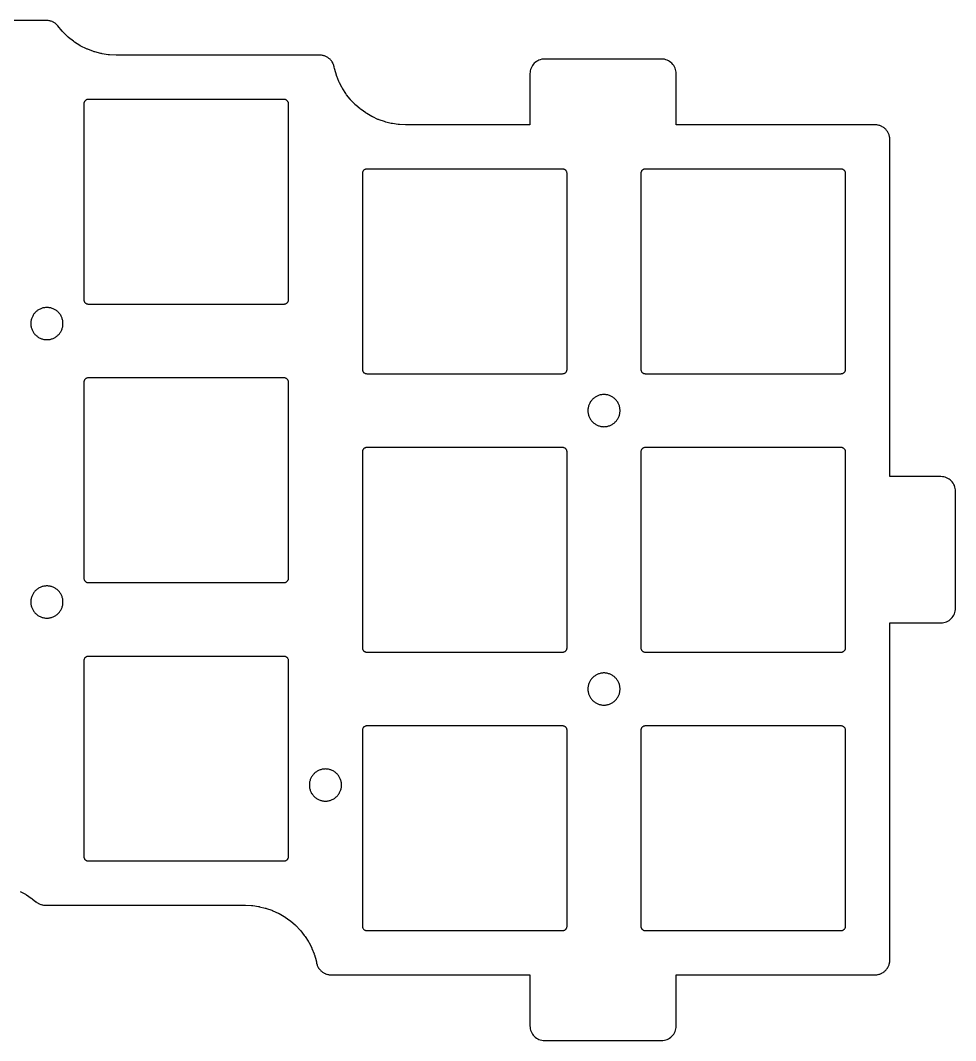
# Model space of a CAD drawing. Header units: millimetres. Extents: x 149 to 293, y -129 to -31.
# Drawn here: x 229.2 to 293.1, y -105.5 to -35.7 of the extents above; entities that cross this region are included whole.
import ezdxf

# ---------------------------------------------------------------- set-up
doc = ezdxf.new("R2010")
doc.units = ezdxf.units.MM
for name, color, linetype in [('OUTLINE', 1, 'Continuous'), ('STANDOFFS', 3, 'Continuous'), ('SWITCHES', 2, 'Continuous')]:
    doc.layers.add(name, color=color, linetype=linetype)

msp = doc.modelspace()

# ---------------------------------------------------------------- linework, layer by layer
at = {"layer": 'OUTLINE'}
msp.add_lwpolyline([(229.141, -95.278), (229.487, -95.465), (229.521, -95.484), (229.529, -95.489), (229.561, -95.51), (229.888, -95.73), (229.92, -95.752), (229.927, -95.758), (229.958, -95.781), (230.205, -95.985), (230.221, -95.997), (230.276, -96.038), (230.308, -96.06), (230.359, -96.09), (230.394, -96.109), (230.447, -96.134), (230.483, -96.149), (230.539, -96.169), (230.576, -96.18), (230.633, -96.195), (230.672, -96.202), (230.73, -96.211), (230.769, -96.215), (230.838, -96.218), (230.858, -96.219), (244.503, -96.219), (244.522, -96.219), (244.527, -96.219), (244.546, -96.22), (244.956, -96.239), (244.994, -96.242), (245.004, -96.243), (245.041, -96.247), (245.427, -96.303), (245.465, -96.309), (245.474, -96.311), (245.511, -96.319), (245.89, -96.411), (245.927, -96.421), (245.936, -96.423), (245.972, -96.435), (246.34, -96.562), (246.376, -96.576), (246.385, -96.579), (246.42, -96.594), (246.774, -96.756), (246.809, -96.772), (246.817, -96.777), (246.85, -96.795), (247.188, -96.99), (247.22, -97.009), (247.228, -97.014), (247.26, -97.036), (247.578, -97.262), (247.608, -97.284), (247.615, -97.29), (247.645, -97.314), (247.94, -97.57), (247.968, -97.595), (247.975, -97.602), (248.001, -97.628), (248.271, -97.91), (248.296, -97.938), (248.302, -97.946), (248.327, -97.975), (248.568, -98.281), (248.591, -98.311), (248.596, -98.319), (248.618, -98.351), (248.829, -98.678), (248.848, -98.711), (248.853, -98.719), (248.871, -98.752), (249.05, -99.099), (249.067, -99.133), (249.071, -99.141), (249.086, -99.176), (249.231, -99.538), (249.245, -99.574), (249.248, -99.583), (249.259, -99.619), (249.37, -99.993), (249.379, -100.029), (249.382, -100.038), (249.39, -100.076), (249.407, -100.162), (249.411, -100.181), (249.427, -100.248), (249.439, -100.286), (249.458, -100.342), (249.473, -100.378), (249.498, -100.432), (249.517, -100.466), (249.547, -100.517), (249.569, -100.55), (249.604, -100.597), (249.628, -100.628), (249.668, -100.672), (249.696, -100.7), (249.739, -100.74), (249.77, -100.765), (249.817, -100.8), (249.85, -100.822), (249.9, -100.852), (249.935, -100.871), (249.988, -100.896), (250.025, -100.911), (250.08, -100.931), (250.118, -100.943), (250.175, -100.957), (250.214, -100.965), (250.272, -100.974), (250.312, -100.977), (250.38, -100.981), (250.4, -100.981), (264, -100.981), (264, -104.481), (264.005, -104.579), (264.019, -104.676), (264.043, -104.772), (264.076, -104.864), (264.118, -104.953), (264.169, -105.037), (264.227, -105.116), (264.293, -105.188), (264.366, -105.254), (264.444, -105.313), (264.529, -105.363), (264.617, -105.405), (264.71, -105.438), (264.805, -105.462), (264.902, -105.476), (265, -105.481), (273, -105.481), (273.098, -105.476), (273.195, -105.462), (273.29, -105.438), (273.383, -105.405), (273.471, -105.363), (273.556, -105.313), (273.634, -105.254), (273.707, -105.188), (273.773, -105.116), (273.831, -105.037), (273.882, -104.953), (273.924, -104.864), (273.957, -104.772), (273.981, -104.676), (273.995, -104.579), (274, -104.481), (274, -100.981), (287.603, -100.981), (287.622, -100.981), (287.691, -100.977), (287.73, -100.974), (287.788, -100.965), (287.827, -100.957), (287.884, -100.943), (287.921, -100.932), (287.977, -100.912), (288.013, -100.897), (288.066, -100.872), (288.101, -100.853), (288.151, -100.823), (288.184, -100.801), (288.231, -100.766), (288.261, -100.741), (288.305, -100.702), (288.333, -100.674), (288.372, -100.63), (288.397, -100.6), (288.432, -100.553), (288.454, -100.52), (288.484, -100.469), (288.503, -100.435), (288.528, -100.382), (288.543, -100.345), (288.563, -100.29), (288.574, -100.252), (288.589, -100.195), (288.596, -100.157), (288.605, -100.099), (288.609, -100.06), (288.612, -99.991), (288.613, -99.971), (288.613, -76.9), (292.113, -76.9), (292.211, -76.895), (292.308, -76.881), (292.403, -76.857), (292.495, -76.824), (292.584, -76.782), (292.668, -76.731), (292.747, -76.673), (292.82, -76.607), (292.886, -76.534), (292.944, -76.456), (292.994, -76.371), (293.036, -76.283), (293.069, -76.19), (293.093, -76.095), (293.108, -75.998), (293.113, -75.9), (293.113, -67.9), (293.108, -67.802), (293.093, -67.705), (293.069, -67.61), (293.036, -67.517), (292.994, -67.429), (292.944, -67.344), (292.886, -67.266), (292.82, -67.193), (292.747, -67.127), (292.668, -67.069), (292.584, -67.018), (292.495, -66.976), (292.403, -66.943), (292.308, -66.919), (292.211, -66.905), (292.113, -66.9), (288.613, -66.9), (288.613, -43.841), (288.612, -43.821), (288.609, -43.753), (288.605, -43.714), (288.596, -43.656), (288.589, -43.617), (288.574, -43.56), (288.563, -43.522), (288.543, -43.467), (288.528, -43.431), (288.503, -43.378), (288.484, -43.343), (288.454, -43.293), (288.432, -43.26), (288.397, -43.213), (288.372, -43.182), (288.333, -43.139), (288.305, -43.111), (288.261, -43.071), (288.231, -43.047), (288.184, -43.011), (288.151, -42.99), (288.101, -42.959), (288.066, -42.941), (288.013, -42.916), (287.977, -42.901), (287.921, -42.881), (287.884, -42.87), (287.827, -42.855), (287.788, -42.848), (287.73, -42.839), (287.691, -42.835), (287.622, -42.832), (287.603, -42.831), (274, -42.831), (274, -39.331), (273.995, -39.233), (273.981, -39.136), (273.957, -39.041), (273.924, -38.949), (273.882, -38.86), (273.831, -38.776), (273.773, -38.697), (273.707, -38.624), (273.634, -38.558), (273.556, -38.5), (273.471, -38.449), (273.383, -38.407), (273.29, -38.374), (273.195, -38.35), (273.098, -38.336), (273, -38.331), (265, -38.331), (264.902, -38.336), (264.805, -38.35), (264.71, -38.374), (264.617, -38.407), (264.529, -38.449), (264.444, -38.5), (264.366, -38.558), (264.293, -38.624), (264.227, -38.697), (264.169, -38.776), (264.118, -38.86), (264.076, -38.949), (264.043, -39.041), (264.019, -39.136), (264.005, -39.233), (264, -39.331), (264, -42.831), (255.522, -42.831), (255.503, -42.831), (255.498, -42.831), (255.479, -42.83), (255.069, -42.811), (255.031, -42.808), (255.021, -42.807), (254.984, -42.803), (254.598, -42.747), (254.56, -42.741), (254.551, -42.739), (254.514, -42.731), (254.135, -42.639), (254.098, -42.629), (254.089, -42.627), (254.053, -42.615), (253.685, -42.488), (253.649, -42.474), (253.64, -42.471), (253.605, -42.456), (253.251, -42.294), (253.216, -42.278), (253.208, -42.273), (253.175, -42.255), (252.837, -42.06), (252.805, -42.041), (252.797, -42.036), (252.765, -42.014), (252.447, -41.788), (252.417, -41.766), (252.41, -41.76), (252.38, -41.736), (252.085, -41.48), (252.057, -41.455), (252.05, -41.448), (252.024, -41.422), (251.754, -41.14), (251.729, -41.112), (251.723, -41.104), (251.698, -41.075), (251.457, -40.769), (251.434, -40.739), (251.429, -40.731), (251.407, -40.699), (251.196, -40.372), (251.177, -40.339), (251.172, -40.331), (251.154, -40.298), (250.975, -39.951), (250.958, -39.917), (250.954, -39.909), (250.939, -39.874), (250.794, -39.512), (250.78, -39.476), (250.777, -39.467), (250.766, -39.431), (250.655, -39.057), (250.646, -39.021), (250.643, -39.012), (250.635, -38.974), (250.618, -38.888), (250.614, -38.869), (250.598, -38.802), (250.586, -38.764), (250.567, -38.708), (250.552, -38.672), (250.527, -38.618), (250.508, -38.584), (250.478, -38.533), (250.456, -38.5), (250.421, -38.453), (250.397, -38.422), (250.357, -38.378), (250.329, -38.35), (250.286, -38.31), (250.255, -38.285), (250.208, -38.25), (250.175, -38.228), (250.125, -38.198), (250.09, -38.179), (250.037, -38.154), (250, -38.139), (249.945, -38.119), (249.907, -38.107), (249.85, -38.093), (249.811, -38.085), (249.753, -38.076), (249.713, -38.073), (249.645, -38.069), (249.625, -38.069), (235.738, -38.069), (235.718, -38.068), (235.713, -38.068), (235.692, -38.068), (235.247, -38.045), (235.206, -38.041), (235.196, -38.04), (235.155, -38.035), (234.738, -37.97), (234.697, -37.963), (234.687, -37.961), (234.647, -37.951), (234.238, -37.843), (234.199, -37.832), (234.189, -37.829), (234.15, -37.815), (233.755, -37.666), (233.717, -37.651), (233.707, -37.646), (233.67, -37.629), (233.292, -37.44), (233.256, -37.421), (233.247, -37.416), (233.212, -37.394), (232.855, -37.167), (232.821, -37.144), (232.813, -37.138), (232.78, -37.114), (232.449, -36.851), (232.417, -36.825), (232.409, -36.818), (232.379, -36.79), (232.077, -36.495), (232.048, -36.466), (232.041, -36.458), (232.014, -36.427), (231.713, -36.066), (231.678, -36.025), (231.65, -35.994), (231.606, -35.951), (231.575, -35.924), (231.527, -35.886), (231.493, -35.862), (231.441, -35.828), (231.405, -35.808), (231.35, -35.781), (231.312, -35.764), (231.255, -35.742), (231.215, -35.73), (231.156, -35.714), (231.115, -35.706), (231.054, -35.696), (231.013, -35.692), (230.941, -35.688), (230.921, -35.688), (226.4, -35.688)], dxfattribs=at)
at = {"layer": 'STANDOFFS'}
for points in [[(232.062, -56.428), (232.061, -56.374), (232.057, -56.32), (232.051, -56.267), (232.041, -56.214), (232.03, -56.161), (232.015, -56.109), (231.998, -56.058), (231.979, -56.007), (231.957, -55.958), (231.933, -55.91), (231.906, -55.863), (231.877, -55.817), (231.846, -55.773), (231.813, -55.73), (231.778, -55.689), (231.74, -55.65), (231.701, -55.613), (231.66, -55.578), (231.618, -55.545), (231.574, -55.514), (231.528, -55.485), (231.481, -55.458), (231.433, -55.434), (231.383, -55.412), (231.333, -55.392), (231.282, -55.375), (231.23, -55.361), (231.177, -55.349), (231.124, -55.34), (231.07, -55.333), (231.016, -55.329), (230.963, -55.328), (230.909, -55.329), (230.855, -55.333), (230.801, -55.34), (230.748, -55.349), (230.695, -55.361), (230.643, -55.375), (230.592, -55.392), (230.542, -55.412), (230.492, -55.434), (230.444, -55.458), (230.397, -55.485), (230.351, -55.514), (230.307, -55.545), (230.265, -55.578), (230.224, -55.613), (230.185, -55.65), (230.147, -55.689), (230.112, -55.73), (230.079, -55.773), (230.048, -55.817), (230.019, -55.863), (229.992, -55.91), (229.968, -55.958), (229.946, -56.007), (229.927, -56.058), (229.91, -56.109), (229.895, -56.161), (229.884, -56.214), (229.874, -56.267), (229.868, -56.32), (229.864, -56.374), (229.863, -56.428), (229.864, -56.482), (229.868, -56.536), (229.874, -56.59), (229.884, -56.643), (229.895, -56.695), (229.91, -56.747), (229.927, -56.799), (229.946, -56.849), (229.968, -56.898), (229.992, -56.947), (230.019, -56.994), (230.048, -57.039), (230.079, -57.083), (230.112, -57.126), (230.147, -57.167), (230.185, -57.206), (230.224, -57.243), (230.265, -57.278), (230.307, -57.312), (230.351, -57.343), (230.397, -57.372), (230.444, -57.398), (230.492, -57.423), (230.542, -57.444), (230.592, -57.464), (230.643, -57.481), (230.695, -57.495), (230.748, -57.507), (230.801, -57.516), (230.855, -57.523), (230.909, -57.527), (230.963, -57.528), (231.016, -57.527), (231.07, -57.523), (231.124, -57.516), (231.177, -57.507), (231.23, -57.495), (231.282, -57.481), (231.333, -57.464), (231.383, -57.444), (231.433, -57.423), (231.481, -57.398), (231.528, -57.372), (231.574, -57.343), (231.618, -57.312), (231.66, -57.278), (231.701, -57.243), (231.74, -57.206), (231.778, -57.167), (231.813, -57.126), (231.846, -57.083), (231.877, -57.039), (231.906, -56.994), (231.933, -56.947), (231.957, -56.898), (231.979, -56.849), (231.998, -56.799), (232.015, -56.747), (232.03, -56.695), (232.041, -56.643), (232.051, -56.59), (232.057, -56.536), (232.061, -56.482), (232.062, -56.428)], [(270.163, -62.381), (270.161, -62.327), (270.157, -62.273), (270.151, -62.22), (270.141, -62.167), (270.13, -62.114), (270.115, -62.062), (270.098, -62.011), (270.079, -61.96), (270.057, -61.911), (270.033, -61.863), (270.006, -61.816), (269.977, -61.77), (269.946, -61.726), (269.913, -61.683), (269.878, -61.643), (269.84, -61.603), (269.801, -61.566), (269.76, -61.531), (269.718, -61.498), (269.674, -61.467), (269.628, -61.438), (269.581, -61.411), (269.533, -61.387), (269.483, -61.365), (269.433, -61.346), (269.382, -61.329), (269.33, -61.314), (269.277, -61.302), (269.224, -61.293), (269.17, -61.287), (269.116, -61.283), (269.062, -61.281), (269.009, -61.283), (268.955, -61.287), (268.901, -61.293), (268.848, -61.302), (268.795, -61.314), (268.743, -61.329), (268.692, -61.346), (268.642, -61.365), (268.592, -61.387), (268.544, -61.411), (268.497, -61.438), (268.451, -61.467), (268.407, -61.498), (268.365, -61.531), (268.324, -61.566), (268.285, -61.603), (268.247, -61.643), (268.212, -61.683), (268.179, -61.726), (268.148, -61.77), (268.119, -61.816), (268.092, -61.863), (268.068, -61.911), (268.046, -61.96), (268.027, -62.011), (268.01, -62.062), (267.995, -62.114), (267.984, -62.167), (267.974, -62.22), (267.968, -62.273), (267.964, -62.327), (267.962, -62.381), (267.964, -62.435), (267.968, -62.489), (267.974, -62.543), (267.984, -62.596), (267.995, -62.649), (268.01, -62.701), (268.027, -62.752), (268.046, -62.802), (268.068, -62.852), (268.092, -62.9), (268.119, -62.947), (268.148, -62.992), (268.179, -63.037), (268.212, -63.079), (268.247, -63.12), (268.285, -63.159), (268.324, -63.196), (268.365, -63.232), (268.407, -63.265), (268.451, -63.296), (268.497, -63.325), (268.544, -63.351), (268.592, -63.376), (268.642, -63.398), (268.692, -63.417), (268.743, -63.434), (268.795, -63.448), (268.848, -63.46), (268.901, -63.469), (268.955, -63.476), (269.009, -63.48), (269.062, -63.481), (269.116, -63.48), (269.17, -63.476), (269.224, -63.469), (269.277, -63.46), (269.33, -63.448), (269.382, -63.434), (269.433, -63.417), (269.483, -63.398), (269.533, -63.376), (269.581, -63.351), (269.628, -63.325), (269.674, -63.296), (269.718, -63.265), (269.76, -63.232), (269.801, -63.196), (269.84, -63.159), (269.878, -63.12), (269.913, -63.079), (269.946, -63.037), (269.977, -62.992), (270.006, -62.947), (270.033, -62.9), (270.057, -62.852), (270.079, -62.802), (270.098, -62.752), (270.115, -62.701), (270.13, -62.649), (270.141, -62.596), (270.151, -62.543), (270.157, -62.489), (270.161, -62.435), (270.163, -62.381)], [(232.062, -75.478), (232.061, -75.424), (232.057, -75.37), (232.051, -75.317), (232.041, -75.264), (232.03, -75.211), (232.015, -75.159), (231.998, -75.108), (231.979, -75.057), (231.957, -75.008), (231.933, -74.96), (231.906, -74.913), (231.877, -74.867), (231.846, -74.823), (231.813, -74.78), (231.778, -74.739), (231.74, -74.7), (231.701, -74.663), (231.66, -74.628), (231.618, -74.595), (231.574, -74.564), (231.528, -74.535), (231.481, -74.508), (231.433, -74.484), (231.383, -74.462), (231.333, -74.442), (231.282, -74.425), (231.23, -74.411), (231.177, -74.399), (231.124, -74.39), (231.07, -74.383), (231.016, -74.379), (230.963, -74.378), (230.909, -74.379), (230.855, -74.383), (230.801, -74.39), (230.748, -74.399), (230.695, -74.411), (230.643, -74.425), (230.592, -74.442), (230.542, -74.462), (230.492, -74.484), (230.444, -74.508), (230.397, -74.535), (230.351, -74.564), (230.307, -74.595), (230.265, -74.628), (230.224, -74.663), (230.185, -74.7), (230.147, -74.739), (230.112, -74.78), (230.079, -74.823), (230.048, -74.867), (230.019, -74.913), (229.992, -74.96), (229.968, -75.008), (229.946, -75.057), (229.927, -75.108), (229.91, -75.159), (229.895, -75.211), (229.884, -75.264), (229.874, -75.317), (229.868, -75.37), (229.864, -75.424), (229.863, -75.478), (229.864, -75.532), (229.868, -75.586), (229.874, -75.64), (229.884, -75.693), (229.895, -75.745), (229.91, -75.797), (229.927, -75.849), (229.946, -75.899), (229.968, -75.948), (229.992, -75.997), (230.019, -76.044), (230.048, -76.089), (230.079, -76.133), (230.112, -76.176), (230.147, -76.217), (230.185, -76.256), (230.224, -76.293), (230.265, -76.328), (230.307, -76.362), (230.351, -76.393), (230.397, -76.422), (230.444, -76.448), (230.492, -76.473), (230.542, -76.494), (230.592, -76.514), (230.643, -76.531), (230.695, -76.545), (230.748, -76.557), (230.801, -76.566), (230.855, -76.573), (230.909, -76.577), (230.963, -76.578), (231.016, -76.577), (231.07, -76.573), (231.124, -76.566), (231.177, -76.557), (231.23, -76.545), (231.282, -76.531), (231.333, -76.514), (231.383, -76.494), (231.433, -76.473), (231.481, -76.448), (231.528, -76.422), (231.574, -76.393), (231.618, -76.362), (231.66, -76.328), (231.701, -76.293), (231.74, -76.256), (231.778, -76.217), (231.813, -76.176), (231.846, -76.133), (231.877, -76.089), (231.906, -76.044), (231.933, -75.997), (231.957, -75.948), (231.979, -75.899), (231.998, -75.849), (232.015, -75.797), (232.03, -75.745), (232.041, -75.693), (232.051, -75.64), (232.057, -75.586), (232.061, -75.532), (232.062, -75.478)], [(270.163, -81.431), (270.161, -81.377), (270.157, -81.323), (270.151, -81.27), (270.141, -81.217), (270.13, -81.164), (270.115, -81.112), (270.098, -81.061), (270.079, -81.01), (270.057, -80.961), (270.033, -80.913), (270.006, -80.866), (269.977, -80.82), (269.946, -80.776), (269.913, -80.733), (269.878, -80.693), (269.84, -80.653), (269.801, -80.616), (269.76, -80.581), (269.718, -80.548), (269.674, -80.517), (269.628, -80.488), (269.581, -80.461), (269.533, -80.437), (269.483, -80.415), (269.433, -80.396), (269.382, -80.379), (269.33, -80.364), (269.277, -80.352), (269.224, -80.343), (269.17, -80.337), (269.116, -80.333), (269.062, -80.331), (269.009, -80.333), (268.955, -80.337), (268.901, -80.343), (268.848, -80.352), (268.795, -80.364), (268.743, -80.379), (268.692, -80.396), (268.642, -80.415), (268.592, -80.437), (268.544, -80.461), (268.497, -80.488), (268.451, -80.517), (268.407, -80.548), (268.365, -80.581), (268.324, -80.616), (268.285, -80.653), (268.247, -80.693), (268.212, -80.733), (268.179, -80.776), (268.148, -80.82), (268.119, -80.866), (268.092, -80.913), (268.068, -80.961), (268.046, -81.01), (268.027, -81.061), (268.01, -81.112), (267.995, -81.164), (267.984, -81.217), (267.974, -81.27), (267.968, -81.323), (267.964, -81.377), (267.962, -81.431), (267.964, -81.485), (267.968, -81.539), (267.974, -81.593), (267.984, -81.646), (267.995, -81.699), (268.01, -81.751), (268.027, -81.802), (268.046, -81.852), (268.068, -81.902), (268.092, -81.95), (268.119, -81.997), (268.148, -82.042), (268.179, -82.087), (268.212, -82.129), (268.247, -82.17), (268.285, -82.209), (268.324, -82.246), (268.365, -82.282), (268.407, -82.315), (268.451, -82.346), (268.497, -82.375), (268.544, -82.401), (268.592, -82.426), (268.642, -82.448), (268.692, -82.467), (268.743, -82.484), (268.795, -82.498), (268.848, -82.51), (268.901, -82.519), (268.955, -82.526), (269.009, -82.53), (269.062, -82.531), (269.116, -82.53), (269.17, -82.526), (269.224, -82.519), (269.277, -82.51), (269.33, -82.498), (269.382, -82.484), (269.433, -82.467), (269.483, -82.448), (269.533, -82.426), (269.581, -82.401), (269.628, -82.375), (269.674, -82.346), (269.718, -82.315), (269.76, -82.282), (269.801, -82.246), (269.84, -82.209), (269.878, -82.17), (269.913, -82.129), (269.946, -82.087), (269.977, -82.042), (270.006, -81.997), (270.033, -81.95), (270.057, -81.902), (270.079, -81.852), (270.098, -81.802), (270.115, -81.751), (270.13, -81.699), (270.141, -81.646), (270.151, -81.593), (270.157, -81.539), (270.161, -81.485), (270.163, -81.431)], [(251.112, -88), (251.111, -87.946), (251.107, -87.892), (251.101, -87.839), (251.091, -87.785), (251.08, -87.733), (251.065, -87.681), (251.048, -87.629), (251.029, -87.579), (251.007, -87.53), (250.983, -87.481), (250.956, -87.434), (250.927, -87.389), (250.896, -87.345), (250.863, -87.302), (250.828, -87.261), (250.79, -87.222), (250.751, -87.185), (250.71, -87.15), (250.668, -87.116), (250.624, -87.085), (250.578, -87.056), (250.531, -87.03), (250.483, -87.006), (250.433, -86.984), (250.383, -86.964), (250.332, -86.947), (250.28, -86.933), (250.227, -86.921), (250.174, -86.912), (250.12, -86.905), (250.066, -86.901), (250.012, -86.9), (249.959, -86.901), (249.905, -86.905), (249.851, -86.912), (249.798, -86.921), (249.745, -86.933), (249.693, -86.947), (249.642, -86.964), (249.592, -86.984), (249.542, -87.006), (249.494, -87.03), (249.447, -87.056), (249.401, -87.085), (249.357, -87.116), (249.315, -87.15), (249.274, -87.185), (249.235, -87.222), (249.197, -87.261), (249.162, -87.302), (249.129, -87.345), (249.098, -87.389), (249.069, -87.434), (249.042, -87.481), (249.018, -87.53), (248.996, -87.579), (248.977, -87.629), (248.96, -87.681), (248.945, -87.733), (248.934, -87.785), (248.924, -87.839), (248.918, -87.892), (248.914, -87.946), (248.912, -88), (248.914, -88.054), (248.918, -88.108), (248.924, -88.161), (248.934, -88.215), (248.945, -88.267), (248.96, -88.319), (248.977, -88.371), (248.996, -88.421), (249.018, -88.47), (249.042, -88.519), (249.069, -88.566), (249.098, -88.611), (249.129, -88.655), (249.162, -88.698), (249.197, -88.739), (249.235, -88.778), (249.274, -88.815), (249.315, -88.85), (249.357, -88.884), (249.401, -88.915), (249.447, -88.944), (249.494, -88.97), (249.542, -88.994), (249.592, -89.016), (249.642, -89.036), (249.693, -89.053), (249.745, -89.067), (249.798, -89.079), (249.851, -89.088), (249.905, -89.095), (249.959, -89.099), (250.012, -89.1), (250.066, -89.099), (250.12, -89.095), (250.174, -89.088), (250.227, -89.079), (250.28, -89.067), (250.332, -89.053), (250.383, -89.036), (250.433, -89.016), (250.483, -88.994), (250.531, -88.97), (250.578, -88.944), (250.624, -88.915), (250.668, -88.884), (250.71, -88.85), (250.751, -88.815), (250.79, -88.778), (250.828, -88.739), (250.863, -88.698), (250.896, -88.655), (250.927, -88.611), (250.956, -88.566), (250.983, -88.519), (251.007, -88.47), (251.029, -88.421), (251.048, -88.371), (251.065, -88.319), (251.08, -88.267), (251.091, -88.215), (251.101, -88.161), (251.107, -88.108), (251.111, -88.054), (251.112, -88)]]:
    msp.add_lwpolyline(points, close=True, dxfattribs=at)
at = {"layer": 'SWITCHES'}
for points in [[(247.188, -41.094), (233.788, -41.094), (233.758, -41.095), (233.729, -41.1), (233.7, -41.107), (233.673, -41.117), (233.646, -41.129), (233.621, -41.144), (233.597, -41.162), (233.575, -41.182), (233.556, -41.203), (233.538, -41.227), (233.523, -41.252), (233.51, -41.279), (233.5, -41.307), (233.493, -41.335), (233.489, -41.364), (233.488, -41.394), (233.488, -54.794), (233.489, -54.823), (233.493, -54.852), (233.5, -54.881), (233.51, -54.909), (233.523, -54.935), (233.538, -54.96), (233.556, -54.984), (233.575, -55.006), (233.597, -55.026), (233.621, -55.043), (233.646, -55.058), (233.673, -55.071), (233.7, -55.081), (233.729, -55.088), (233.758, -55.092), (233.788, -55.094), (247.188, -55.094), (247.217, -55.092), (247.246, -55.088), (247.275, -55.081), (247.302, -55.071), (247.329, -55.058), (247.354, -55.043), (247.378, -55.026), (247.4, -55.006), (247.419, -54.984), (247.437, -54.96), (247.452, -54.935), (247.465, -54.909), (247.475, -54.881), (247.482, -54.852), (247.486, -54.823), (247.488, -54.794), (247.488, -41.394), (247.486, -41.364), (247.482, -41.335), (247.475, -41.307), (247.465, -41.279), (247.452, -41.252), (247.437, -41.227), (247.419, -41.203), (247.4, -41.182), (247.378, -41.162), (247.354, -41.144), (247.329, -41.129), (247.302, -41.117), (247.275, -41.107), (247.246, -41.1), (247.217, -41.095), (247.188, -41.094)], [(266.238, -45.856), (252.838, -45.856), (252.808, -45.858), (252.779, -45.862), (252.75, -45.869), (252.723, -45.879), (252.696, -45.892), (252.671, -45.907), (252.647, -45.924), (252.625, -45.944), (252.606, -45.966), (252.588, -45.99), (252.573, -46.015), (252.56, -46.041), (252.55, -46.069), (252.543, -46.098), (252.539, -46.127), (252.538, -46.156), (252.538, -59.556), (252.539, -59.586), (252.543, -59.615), (252.55, -59.643), (252.56, -59.671), (252.573, -59.698), (252.588, -59.723), (252.606, -59.747), (252.625, -59.768), (252.647, -59.788), (252.671, -59.806), (252.696, -59.821), (252.723, -59.833), (252.75, -59.843), (252.779, -59.85), (252.808, -59.855), (252.838, -59.856), (266.238, -59.856), (266.267, -59.855), (266.296, -59.85), (266.325, -59.843), (266.352, -59.833), (266.379, -59.821), (266.404, -59.806), (266.428, -59.788), (266.45, -59.768), (266.469, -59.747), (266.487, -59.723), (266.502, -59.698), (266.515, -59.671), (266.525, -59.643), (266.532, -59.615), (266.536, -59.586), (266.538, -59.556), (266.538, -46.156), (266.536, -46.127), (266.532, -46.098), (266.525, -46.069), (266.515, -46.041), (266.502, -46.015), (266.487, -45.99), (266.469, -45.966), (266.45, -45.944), (266.428, -45.924), (266.404, -45.907), (266.379, -45.892), (266.352, -45.879), (266.325, -45.869), (266.296, -45.862), (266.267, -45.858), (266.238, -45.856)], [(285.287, -45.856), (271.887, -45.856), (271.858, -45.858), (271.829, -45.862), (271.8, -45.869), (271.773, -45.879), (271.746, -45.892), (271.721, -45.907), (271.697, -45.924), (271.675, -45.944), (271.656, -45.966), (271.638, -45.99), (271.623, -46.015), (271.61, -46.041), (271.6, -46.069), (271.593, -46.098), (271.589, -46.127), (271.587, -46.156), (271.587, -59.556), (271.589, -59.586), (271.593, -59.615), (271.6, -59.643), (271.61, -59.671), (271.623, -59.698), (271.638, -59.723), (271.656, -59.747), (271.675, -59.768), (271.697, -59.788), (271.721, -59.806), (271.746, -59.821), (271.773, -59.833), (271.8, -59.843), (271.829, -59.85), (271.858, -59.855), (271.887, -59.856), (285.287, -59.856), (285.317, -59.855), (285.346, -59.85), (285.375, -59.843), (285.402, -59.833), (285.429, -59.821), (285.454, -59.806), (285.478, -59.788), (285.5, -59.768), (285.519, -59.747), (285.537, -59.723), (285.552, -59.698), (285.565, -59.671), (285.575, -59.643), (285.582, -59.615), (285.586, -59.586), (285.587, -59.556), (285.587, -46.156), (285.586, -46.127), (285.582, -46.098), (285.575, -46.069), (285.565, -46.041), (285.552, -46.015), (285.537, -45.99), (285.519, -45.966), (285.5, -45.944), (285.478, -45.924), (285.454, -45.907), (285.429, -45.892), (285.402, -45.879), (285.375, -45.869), (285.346, -45.862), (285.317, -45.858), (285.287, -45.856)], [(247.188, -60.144), (233.788, -60.144), (233.758, -60.145), (233.729, -60.15), (233.7, -60.157), (233.673, -60.167), (233.646, -60.179), (233.621, -60.194), (233.597, -60.212), (233.575, -60.232), (233.556, -60.253), (233.538, -60.277), (233.523, -60.302), (233.51, -60.329), (233.5, -60.357), (233.493, -60.385), (233.489, -60.414), (233.488, -60.444), (233.488, -73.844), (233.489, -73.873), (233.493, -73.902), (233.5, -73.931), (233.51, -73.959), (233.523, -73.985), (233.538, -74.01), (233.556, -74.034), (233.575, -74.056), (233.597, -74.076), (233.621, -74.093), (233.646, -74.108), (233.673, -74.121), (233.7, -74.131), (233.729, -74.138), (233.758, -74.142), (233.788, -74.144), (247.188, -74.144), (247.217, -74.142), (247.246, -74.138), (247.275, -74.131), (247.302, -74.121), (247.329, -74.108), (247.354, -74.093), (247.378, -74.076), (247.4, -74.056), (247.419, -74.034), (247.437, -74.01), (247.452, -73.985), (247.465, -73.959), (247.475, -73.931), (247.482, -73.902), (247.486, -73.873), (247.488, -73.844), (247.488, -60.444), (247.486, -60.414), (247.482, -60.385), (247.475, -60.357), (247.465, -60.329), (247.452, -60.302), (247.437, -60.277), (247.419, -60.253), (247.4, -60.232), (247.378, -60.212), (247.354, -60.194), (247.329, -60.179), (247.302, -60.167), (247.275, -60.157), (247.246, -60.15), (247.217, -60.145), (247.188, -60.144)], [(266.238, -64.906), (252.838, -64.906), (252.808, -64.908), (252.779, -64.912), (252.75, -64.919), (252.723, -64.929), (252.696, -64.942), (252.671, -64.957), (252.647, -64.974), (252.625, -64.994), (252.606, -65.016), (252.588, -65.04), (252.573, -65.065), (252.56, -65.091), (252.55, -65.119), (252.543, -65.148), (252.539, -65.177), (252.538, -65.206), (252.538, -78.606), (252.539, -78.636), (252.543, -78.665), (252.55, -78.693), (252.56, -78.721), (252.573, -78.748), (252.588, -78.773), (252.606, -78.797), (252.625, -78.818), (252.647, -78.838), (252.671, -78.856), (252.696, -78.871), (252.723, -78.883), (252.75, -78.893), (252.779, -78.9), (252.808, -78.905), (252.838, -78.906), (266.238, -78.906), (266.267, -78.905), (266.296, -78.9), (266.325, -78.893), (266.352, -78.883), (266.379, -78.871), (266.404, -78.856), (266.428, -78.838), (266.45, -78.818), (266.469, -78.797), (266.487, -78.773), (266.502, -78.748), (266.515, -78.721), (266.525, -78.693), (266.532, -78.665), (266.536, -78.636), (266.538, -78.606), (266.538, -65.206), (266.536, -65.177), (266.532, -65.148), (266.525, -65.119), (266.515, -65.091), (266.502, -65.065), (266.487, -65.04), (266.469, -65.016), (266.45, -64.994), (266.428, -64.974), (266.404, -64.957), (266.379, -64.942), (266.352, -64.929), (266.325, -64.919), (266.296, -64.912), (266.267, -64.908), (266.238, -64.906)], [(285.287, -64.906), (271.887, -64.906), (271.858, -64.908), (271.829, -64.912), (271.8, -64.919), (271.773, -64.929), (271.746, -64.942), (271.721, -64.957), (271.697, -64.974), (271.675, -64.994), (271.656, -65.016), (271.638, -65.04), (271.623, -65.065), (271.61, -65.091), (271.6, -65.119), (271.593, -65.148), (271.589, -65.177), (271.587, -65.206), (271.587, -78.606), (271.589, -78.636), (271.593, -78.665), (271.6, -78.693), (271.61, -78.721), (271.623, -78.748), (271.638, -78.773), (271.656, -78.797), (271.675, -78.818), (271.697, -78.838), (271.721, -78.856), (271.746, -78.871), (271.773, -78.883), (271.8, -78.893), (271.829, -78.9), (271.858, -78.905), (271.887, -78.906), (285.287, -78.906), (285.317, -78.905), (285.346, -78.9), (285.375, -78.893), (285.402, -78.883), (285.429, -78.871), (285.454, -78.856), (285.478, -78.838), (285.5, -78.818), (285.519, -78.797), (285.537, -78.773), (285.552, -78.748), (285.565, -78.721), (285.575, -78.693), (285.582, -78.665), (285.586, -78.636), (285.587, -78.606), (285.587, -65.206), (285.586, -65.177), (285.582, -65.148), (285.575, -65.119), (285.565, -65.091), (285.552, -65.065), (285.537, -65.04), (285.519, -65.016), (285.5, -64.994), (285.478, -64.974), (285.454, -64.957), (285.429, -64.942), (285.402, -64.929), (285.375, -64.919), (285.346, -64.912), (285.317, -64.908), (285.287, -64.906)], [(247.188, -79.194), (233.788, -79.194), (233.758, -79.195), (233.729, -79.2), (233.7, -79.207), (233.673, -79.217), (233.646, -79.229), (233.621, -79.244), (233.597, -79.262), (233.575, -79.282), (233.556, -79.303), (233.538, -79.327), (233.523, -79.352), (233.51, -79.379), (233.5, -79.407), (233.493, -79.435), (233.489, -79.464), (233.488, -79.494), (233.488, -92.894), (233.489, -92.923), (233.493, -92.952), (233.5, -92.981), (233.51, -93.009), (233.523, -93.035), (233.538, -93.06), (233.556, -93.084), (233.575, -93.106), (233.597, -93.126), (233.621, -93.143), (233.646, -93.158), (233.673, -93.171), (233.7, -93.181), (233.729, -93.188), (233.758, -93.192), (233.788, -93.194), (247.188, -93.194), (247.217, -93.192), (247.246, -93.188), (247.275, -93.181), (247.302, -93.171), (247.329, -93.158), (247.354, -93.143), (247.378, -93.126), (247.4, -93.106), (247.419, -93.084), (247.437, -93.06), (247.452, -93.035), (247.465, -93.009), (247.475, -92.981), (247.482, -92.952), (247.486, -92.923), (247.488, -92.894), (247.488, -79.494), (247.486, -79.464), (247.482, -79.435), (247.475, -79.407), (247.465, -79.379), (247.452, -79.352), (247.437, -79.327), (247.419, -79.303), (247.4, -79.282), (247.378, -79.262), (247.354, -79.244), (247.329, -79.229), (247.302, -79.217), (247.275, -79.207), (247.246, -79.2), (247.217, -79.195), (247.188, -79.194)], [(266.238, -83.956), (252.838, -83.956), (252.808, -83.958), (252.779, -83.962), (252.75, -83.969), (252.723, -83.979), (252.696, -83.992), (252.671, -84.007), (252.647, -84.024), (252.625, -84.044), (252.606, -84.066), (252.588, -84.09), (252.573, -84.115), (252.56, -84.141), (252.55, -84.169), (252.543, -84.198), (252.539, -84.227), (252.538, -84.256), (252.538, -97.656), (252.539, -97.686), (252.543, -97.715), (252.55, -97.743), (252.56, -97.771), (252.573, -97.798), (252.588, -97.823), (252.606, -97.847), (252.625, -97.868), (252.647, -97.888), (252.671, -97.906), (252.696, -97.921), (252.723, -97.933), (252.75, -97.943), (252.779, -97.95), (252.808, -97.955), (252.838, -97.956), (266.238, -97.956), (266.267, -97.955), (266.296, -97.95), (266.325, -97.943), (266.352, -97.933), (266.379, -97.921), (266.404, -97.906), (266.428, -97.888), (266.45, -97.868), (266.469, -97.847), (266.487, -97.823), (266.502, -97.798), (266.515, -97.771), (266.525, -97.743), (266.532, -97.715), (266.536, -97.686), (266.538, -97.656), (266.538, -84.256), (266.536, -84.227), (266.532, -84.198), (266.525, -84.169), (266.515, -84.141), (266.502, -84.115), (266.487, -84.09), (266.469, -84.066), (266.45, -84.044), (266.428, -84.024), (266.404, -84.007), (266.379, -83.992), (266.352, -83.979), (266.325, -83.969), (266.296, -83.962), (266.267, -83.958), (266.238, -83.956)], [(285.287, -83.956), (271.887, -83.956), (271.858, -83.958), (271.829, -83.962), (271.8, -83.969), (271.773, -83.979), (271.746, -83.992), (271.721, -84.007), (271.697, -84.024), (271.675, -84.044), (271.656, -84.066), (271.638, -84.09), (271.623, -84.115), (271.61, -84.141), (271.6, -84.169), (271.593, -84.198), (271.589, -84.227), (271.587, -84.256), (271.587, -97.656), (271.589, -97.686), (271.593, -97.715), (271.6, -97.743), (271.61, -97.771), (271.623, -97.798), (271.638, -97.823), (271.656, -97.847), (271.675, -97.868), (271.697, -97.888), (271.721, -97.906), (271.746, -97.921), (271.773, -97.933), (271.8, -97.943), (271.829, -97.95), (271.858, -97.955), (271.887, -97.956), (285.287, -97.956), (285.317, -97.955), (285.346, -97.95), (285.375, -97.943), (285.402, -97.933), (285.429, -97.921), (285.454, -97.906), (285.478, -97.888), (285.5, -97.868), (285.519, -97.847), (285.537, -97.823), (285.552, -97.798), (285.565, -97.771), (285.575, -97.743), (285.582, -97.715), (285.586, -97.686), (285.587, -97.656), (285.587, -84.256), (285.586, -84.227), (285.582, -84.198), (285.575, -84.169), (285.565, -84.141), (285.552, -84.115), (285.537, -84.09), (285.519, -84.066), (285.5, -84.044), (285.478, -84.024), (285.454, -84.007), (285.429, -83.992), (285.402, -83.979), (285.375, -83.969), (285.346, -83.962), (285.317, -83.958), (285.287, -83.956)]]:
    msp.add_lwpolyline(points, close=True, dxfattribs=at)

doc.saveas('drawing.dxf')
